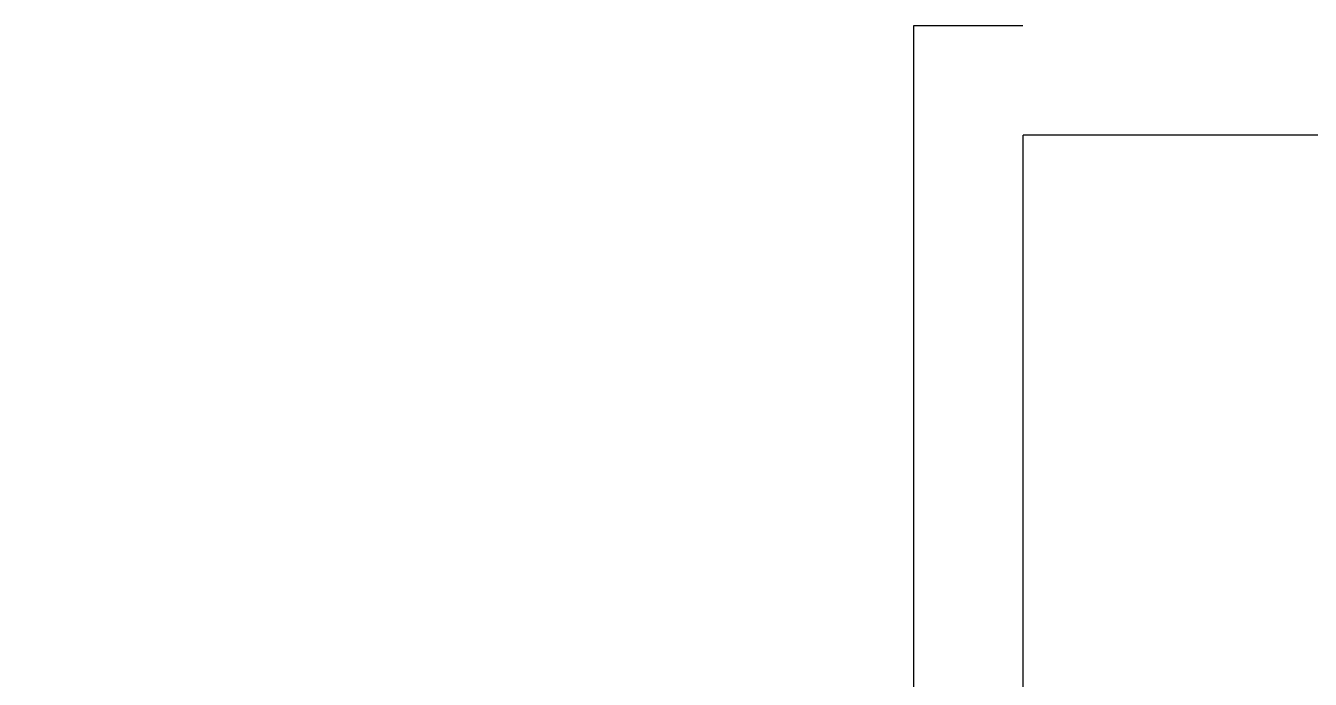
# Model space of a CAD drawing. Header units: inches. Extents: x 21 to 32698, y 13 to 3712.
# Drawn here: x 4113.98 to 4143.32, y 989.66 to 1004.58 of the extents above; entities that cross this region are included whole.
import ezdxf

# ---------------------------------------------------------------- set-up
doc = ezdxf.new("R2010")
doc.units = ezdxf.units.IN
doc.header["$MEASUREMENT"] = 0
doc.set_wipeout_variables(frame=1)
for name, color, linetype, lineweight in [('Z_MİM_-KM-GLAZ', 8, 'Continuous', 25), ('Z_MİM_-KM-WALL', 8, 'Continuous', 25), ('Z_MİM_-KM-WALL-PL', 8, 'Continuous', 25), ('Z_MİM_-KM-WALL-PLASTER', 8, 'Continuous', 25)]:
    doc.layers.add(name, color=color, linetype=linetype, lineweight=lineweight)

# ---------------------------------------------------------------- blocks, each defined once
blk = doc.blocks.new('-KM-AL1 150_900')
blk.add_wipeout([(151.488, -34.02), (151.726, -15.48), (149.45, -15.45), (149.45, 7.15), (9.45, 7.15), (9.45, -15.45), (7.398, -15.45), (7.567, -34.061)])
at = {"layer": 'Z_MİM_-KM-WALL'}
blk.add_line((149.45, 4.55), (149.45, -17.85), dxfattribs=at)
at = {"layer": 'Z_MİM_-KM-WALL-PLASTER'}
blk.add_lwpolyline([(149.45, 7.05), (146.95, 7.05), (146.95, -17.85)], dxfattribs=at)

msp = doc.modelspace()

# ---------------------------------------------------------------- linework, layer by layer
at = {"layer": 'Z_MİM_-KM-WALL-PL'}
msp.add_lwpolyline([(4616.758, 1002.083), (3996.758, 1002.083)], dxfattribs=at)

# ---------------------------------------------------------------- next in the draw order: block references
at = {"layer": 'Z_MİM_-KM-GLAZ'}
msp.add_blockref('-KM-AL1 150_900', (3987.308, 997.533), dxfattribs=at)

doc.saveas('drawing.dxf')
